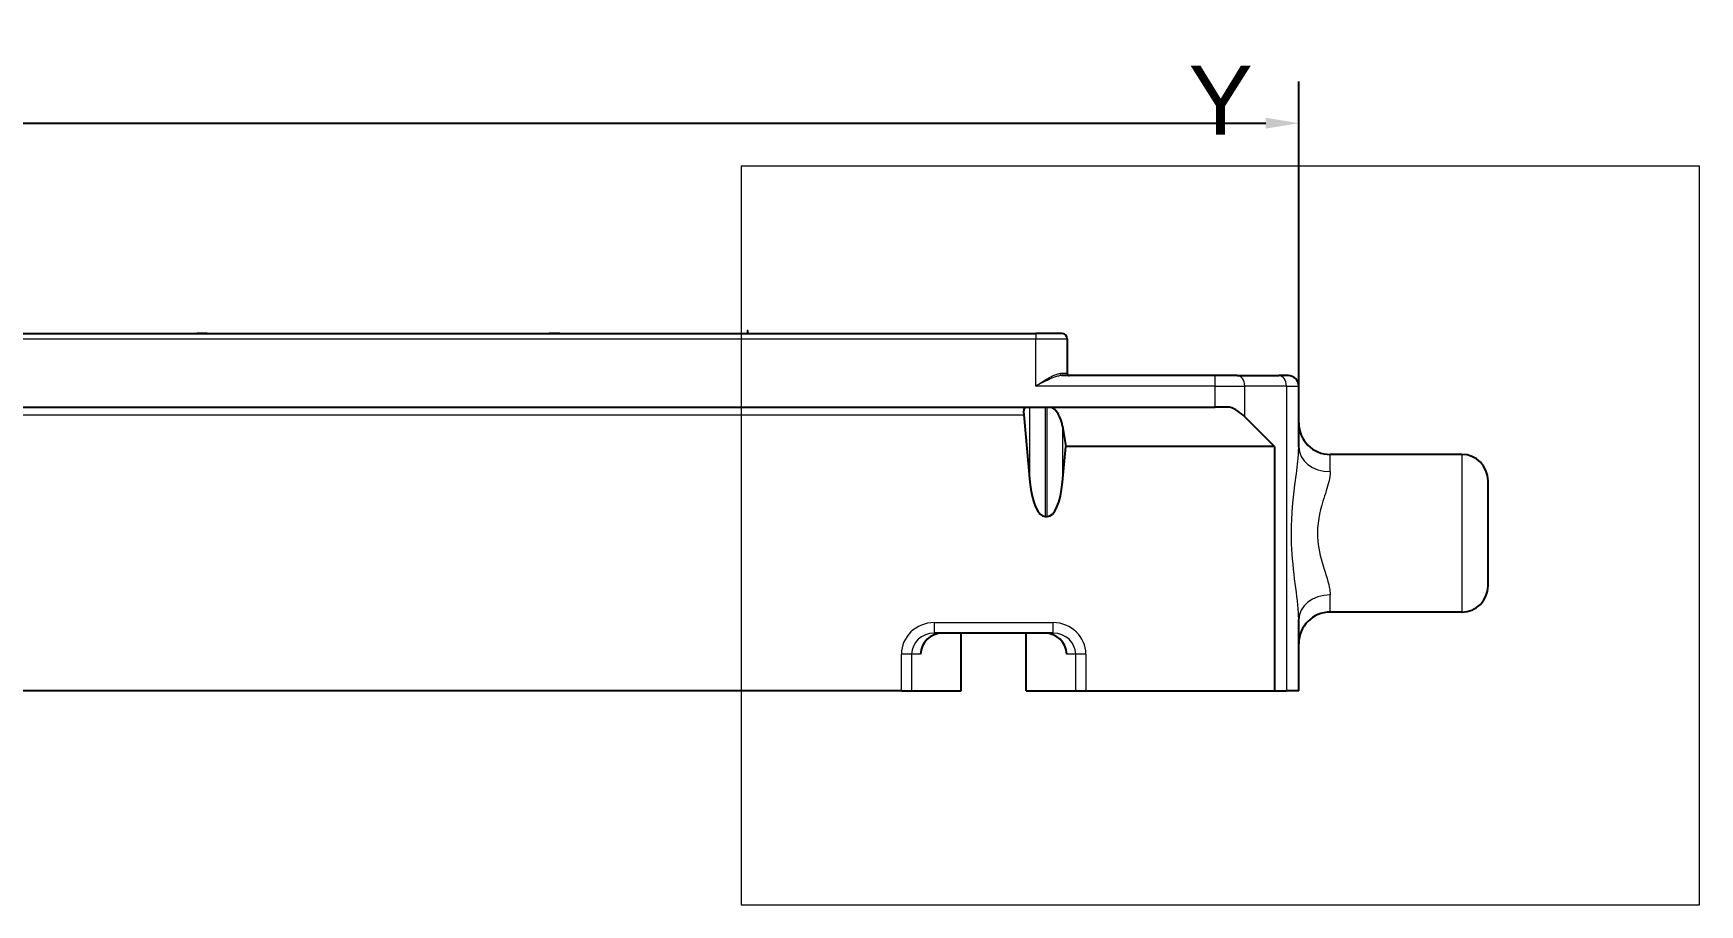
# Model space of a CAD drawing. Header units: millimetres. Extents: x 0 to 1486, y 0 to 1051.
# Drawn here: x 985.8 to 1144.3, y 601.2 to 684.1 of the extents above; entities that cross this region are included whole.
import ezdxf

# ---------------------------------------------------------------- set-up
doc = ezdxf.new("R2010")
doc.units = ezdxf.units.MM
doc.header["$LTSCALE"] = 1.25
for name, color, linetype, lineweight, true_color in [('Bemaßungen(DIN)', 7, 'Continuous', 5, 0x262659), ('Detailkreislinien(DIN)', 7, 'Continuous', 9, 0x262659), ('Sichtbare Kanten(DIN)', 7, 'Continuous', 25, 0x262659), ('Sichtbare tangentiale Kanten(DIN)', 7, 'Continuous', 15, 0x1a1a3e)]:
    doc.layers.add(name, color=color, linetype=linetype, lineweight=lineweight, true_color=true_color)
doc.styles.add('Aktuell-DINGroßer Text', font='arial.ttf')
doc.dimstyles.new('STANDARD-DIN', dxfattribs={"dimscale": 1.25, "dimtxt": 5.25, "dimasz": 2.5, "dimexe": 3.175, "dimexo": 0, "dimgap": 0.8, "dimtad": 1, "dimrnd": 1e-08, "dimtxsty": 'Aktuell-DINGroßer Text', "dimcen": 0.09, "dimdle": 10, "dimclrd": 256, "dimclre": 256, "dimclrt": 256, "dimazin": 2, "dimtfac": 0.666667, "dimtmove": 0, "dimatfit": 3, "dimfxl": 1, "dimtolj": 1, "dimlwd": 25, "dimlwe": 25, "dimarcsym": 0})

# ---------------------------------------------------------------- blocks, each defined once
blk = doc.blocks.new('2DDetail1')
at = {"layer": 'Detailkreislinien(DIN)', "flags": 128}
blk.add_lwpolyline([(842.51, 480.94), (915.4, 480.94), (915.4, 537.15), (842.51, 537.15), (842.51, 480.94)], dxfattribs=at)
at = {"layer": 'Detailkreislinien(DIN)', "insert": (876.53, 539.53), "char_height": 5.25, "attachment_point": 7, "style": 'Aktuell-DINGroßer Text'}
blk.add_mtext('Y', dxfattribs=at)
blk = doc.blocks.new('*D10')
at = {"layer": 'Bemaßungen(DIN)', "color": 250, "linetype": 'Continuous', "lineweight": 25, "true_color": 0x3f3f3f, "transparency": 16777216}
for p, q in [((184.14, 650.51), (184.14, 679.48)), ((1106.14, 650.51), (1106.14, 679.48)), ((187.26, 675.51), (1103.01, 675.51))]:
    blk.add_line(p, q, dxfattribs=at)
at = {"layer": 'Bemaßungen(DIN)', "color": 250, "linetype": 'Continuous', "true_color": 0x3f3f3f, "transparency": 16777216}
for points in [[(187.26, 676.03), (187.26, 674.99), (184.14, 675.51)], [(1103.01, 676.03), (1103.01, 674.99), (1106.14, 675.51)]]:
    blk.add_solid(points, dxfattribs=at)
at = {"layer": 'Defpoints', "color": 0, "linetype": 'Continuous', "transparency": 16777216}
for p in [(1106.14, 675.51), (184.14, 650.51), (1106.14, 650.51)]:
    blk.add_point(p, dxfattribs=at)
at = {"layer": 'Bemaßungen(DIN)', "color": 179, "linetype": 'Continuous', "lineweight": 25, "true_color": 0x262659, "transparency": 16777216, "insert": (631.88, 683.96), "char_height": 6.5625, "attachment_point": 1, "style": 'Aktuell-DINGroßer Text'}
blk.add_mtext('\\A1;922{\\H4.375;±0,5}', dxfattribs=at)

msp = doc.modelspace()

# ---------------------------------------------------------------- linework, layer by layer
at = {"layer": 'Sichtbare Kanten(DIN)'}
for p, q in [((209.138, 655.506), (1081.138, 655.506)), ((1002.388, 655.516), (1001.388, 655.516)), ((1001.388, 655.506), (1001.388, 655.516)), ((1001.788, 655.511), (1001.988, 655.511)), ((1001.788, 655.506), (1001.788, 655.511)), ((1001.988, 655.506), (1001.988, 655.511)), ((1002.388, 655.506), (1002.388, 655.516)), ((1035.888, 655.516), (1034.888, 655.516)), ((1034.888, 655.506), (1034.888, 655.516)), ((1035.288, 655.511), (1035.488, 655.511)), ((1035.288, 655.506), (1035.288, 655.511)), ((1035.488, 655.506), (1035.488, 655.511)), ((1035.888, 655.506), (1035.888, 655.516)), ((1083.638, 655.506), (1081.138, 655.506)), ((1084.138, 655.006), (1084.138, 651.706)), ((1098.181, 651.506), (1083.636, 651.506)), ((1100.303, 651.506), (1098.181, 651.506)), ((1100.303, 651.506), (1104.26, 651.506)), ((1105.138, 651.506), (1104.26, 651.506)), ((1106.138, 644.718), (1106.138, 650.506)), ((192.095, 648.506), (1098.181, 648.506)), ((1099.573, 648.506), (1098.181, 648.506)), ((1080.003, 647.756), (1080.59, 641.352)), ((1083.686, 646.705), (1083.998, 644.756)), ((1103.838, 644.756), (1101.01, 647.585)), ((1083.686, 641.352), (1083.998, 644.756)), ((1103.838, 644.756), (1083.998, 644.756)), ((1103.838, 644.756), (1103.838, 621.506)), ((1121.638, 644.006), (1109.138, 644.006)), ((1124.138, 631.506), (1124.138, 641.506)), ((1082.039, 638.101), (1082.237, 638.101)), ((1121.638, 629.006), (1109.138, 629.006)), ((1106.138, 621.506), (1106.138, 628.294)), ((1082.8, 627.006), (1071.477, 627.006)), ((1074.038, 621.506), (1074.038, 627.006)), ((1080.238, 621.506), (1080.238, 627.006)), ((1068.371, 621.506), (221.906, 621.506)), ((1068.371, 621.506), (1069.337, 621.506)), ((1069.337, 621.506), (1074.038, 621.506)), ((1080.238, 621.506), (1084.94, 621.506)), ((1084.94, 621.506), (1085.906, 621.506)), ((1085.906, 621.506), (1103.838, 621.506)), ((1103.838, 621.506), (1104.967, 621.506)), ((1106.138, 621.506), (1104.967, 621.506))]:
    msp.add_line(p, q, dxfattribs=at)
for centre, radius, start, end in [((1083.638, 655.006), 0.5, 0, 90), ((1084.338, 651.706), 0.2, 180, 270), ((1105.138, 650.506), 1, 0, 90), ((1098.181, 644.756), 4, 45, 69.63587), ((1109.138, 647.006), 3, 180, 270), ((1121.638, 641.506), 2.5, 0, 90), ((1121.638, 631.506), 2.5, 270, 0), ((1109.138, 626.006), 3, 90, 180)]:
    msp.add_arc(centre, radius, start, end, dxfattribs=at)
for centre, major_axis, ratio, start_param, end_param in [((1080.192, 647.756), (-0.073, 0.75), 0.2495534, 6.2587867, 7.829583), ((1082.237, 646.055), (0, 2.51), 0.5976725, 4.9741884, 6.066977), ((1082.039, 642.487), (0, -4.386), 0.3420201, 4.9741884, 6.2831853), ((1082.237, 642.487), (0, -4.386), 0.3420201, 0, 1.3089969), ((1072.263, 625.006), (-2.062, -0.199), 0.9652701, 4.6124956, 6.1832919), ((1082.013, 625.006), (2.062, -0.199), 0.9652701, 0.0998934, 1.6706897)]:
    msp.add_ellipse(centre, major_axis=major_axis, ratio=ratio, start_param=start_param, end_param=end_param, dxfattribs=at)
for points, knots in [([(1053.733, 655.8), (1053.733, 655.8), (1053.733, 655.8), (1053.733, 655.8), (1053.733, 655.8), (1053.733, 655.8), (1053.733, 655.8), (1053.733, 655.795), (1053.732, 655.791), (1053.732, 655.777), (1053.731, 655.766), (1053.73, 655.735), (1053.729, 655.716), (1053.727, 655.678), (1053.726, 655.659), (1053.724, 655.626), (1053.723, 655.61), (1053.722, 655.574), (1053.721, 655.555), (1053.719, 655.526), (1053.719, 655.516), (1053.718, 655.506)], [0, 0, 0, 0, 0.000013064, 0.000013064, 0.000039191, 0.000039191, 0.000097471, 0.000097471, 0.001340873, 0.001340873, 0.004658292, 0.004658292, 0.010809911, 0.010809911, 0.017399584, 0.017399584, 0.022818713, 0.022818713, 0.028647169, 0.028647169, 0.031536572, 0.031536572, 0.031536572, 0.031536572]), ([(1053.722, 655.553), (1053.722, 655.553), (1053.722, 655.553), (1053.722, 655.552), (1053.722, 655.551), (1053.722, 655.548), (1053.721, 655.547), (1053.721, 655.542), (1053.721, 655.538), (1053.72, 655.528), (1053.72, 655.522), (1053.72, 655.512), (1053.719, 655.509), (1053.719, 655.506)], [0, 0, 0, 0, 0.0000675602, 0.0000675602, 0.0003378039, 0.0003378039, 0.0008783102, 0.0008783102, 0.0019594969, 0.0019594969, 0.0041236141, 0.0041236141, 0.0050114495, 0.0050114495, 0.0050114495, 0.0050114495])]:
    msp.add_open_spline(points, degree=3, knots=knots, dxfattribs=at)
at = {"layer": 'Sichtbare tangentiale Kanten(DIN)'}
for p, q in [((209.138, 655.006), (1081.138, 655.006)), ((1081.138, 655.506), (1081.138, 655.006)), ((1081.138, 650.506), (1081.138, 655.006)), ((1081.138, 655.006), (1084.138, 655.006)), ((1084.138, 651.706), (1083.48, 651.706)), ((1098.181, 650.506), (1098.181, 651.506)), ((1098.181, 650.506), (1081.138, 650.506)), ((1098.181, 648.506), (1098.181, 650.506)), ((1098.181, 650.506), (1101.01, 650.506)), ((1104.967, 650.506), (1101.01, 650.506)), ((1101.01, 647.585), (1101.01, 650.506)), ((1104.967, 650.506), (1106.138, 650.506)), ((1104.967, 650.506), (1104.967, 621.506)), ((1080.59, 641.352), (1080.59, 648.506)), ((1082.039, 648.506), (1082.039, 638.101)), ((1082.237, 638.101), (1082.237, 648.506)), ((210.273, 647.756), (1080.003, 647.756)), ((1083.686, 646.705), (1083.686, 641.352)), ((1109.138, 642.372), (1109.138, 644.006)), ((1121.638, 644.006), (1121.638, 629.006)), ((1109.138, 629.006), (1109.138, 630.641)), ((1071.477, 628.006), (1082.8, 628.006)), ((1071.477, 628.006), (1071.477, 627.006)), ((1082.8, 627.006), (1082.8, 628.006)), ((1068.371, 621.506), (1068.371, 625.006)), ((1069.337, 625.006), (1068.371, 625.006)), ((1069.337, 625.006), (1069.337, 621.506)), ((1070.192, 625.006), (1069.337, 625.006)), ((1084.94, 625.006), (1084.084, 625.006)), ((1085.906, 625.006), (1084.94, 625.006)), ((1084.94, 621.506), (1084.94, 625.006)), ((1085.906, 625.006), (1085.906, 621.506))]:
    msp.add_line(p, q, dxfattribs=at)
for centre, major_axis, ratio, start_param, end_param in [((1083.636, 651.706), (0, -0.2), 0.7806247, 4.712389, 6.2831853), ((1100.303, 650.506), (0, 1), 0.7071068, 4.712389, 6.2831853), ((1104.26, 650.506), (0, 1), 0.7071068, 4.712389, 6.2831853), ((1109.138, 644.718), (-3, 0), 0.782097, 0, 1.5707963), ((1109.138, 628.294), (-3, 0), 0.782097, 4.712389, 6.2831853), ((1071.477, 625.006), (-3.106, 0), 0.9659258, 4.712389, 6.2831853), ((1082.8, 625.006), (3.106, 0), 0.9659258, 0, 1.5707963), ((1071.477, 625.006), (-2.14, 0), 0.9346219, 4.712389, 6.2831853), ((1082.8, 625.006), (2.14, 0), 0.9346219, 0, 1.5707963)]:
    msp.add_ellipse(centre, major_axis=major_axis, ratio=ratio, start_param=start_param, end_param=end_param, dxfattribs=at)
for points, knots in [([(1081.138, 650.506), (1081.331, 650.632), (1081.526, 650.76), (1081.91, 651.005), (1082.1, 651.122), (1082.489, 651.349), (1082.691, 651.458), (1083.015, 651.602), (1083.144, 651.65), (1083.341, 651.696), (1083.413, 651.706), (1083.48, 651.706)], [-0.31289837, -0.31289837, -0.31289837, -0.31289837, -0.24042898, -0.24042898, -0.1687207, -0.1687207, -0.08963151, -0.08963151, -0.03447366, -0.03447366, 0, 0, 0, 0]), ([(1083.636, 651.506), (1083.564, 651.506), (1083.487, 651.498), (1083.278, 651.459), (1083.141, 651.42), (1082.794, 651.3), (1082.579, 651.209), (1082.164, 651.02), (1081.962, 650.922), (1081.552, 650.717), (1081.344, 650.611), (1081.138, 650.506)], [0, 0, 0, 0, 0.03447366, 0.03447366, 0.08963151, 0.08963151, 0.1687207, 0.1687207, 0.24042898, 0.24042898, 0.31289837, 0.31289837, 0.31289837, 0.31289837]), ([(1106.138, 628.294), (1106.138, 628.511), (1106.129, 628.741), (1105.992, 630.823), (1105.494, 633.332), (1105.411, 637.641), (1105.557, 639.307), (1105.857, 641.732), (1105.979, 642.595), (1106.107, 643.865), (1106.138, 644.316), (1106.138, 644.718)], [-1.8951846, -1.8951846, -1.8951846, -1.8951846, -1.7910672, -1.7910672, -0.9984774, -0.9984774, -0.5031088, -0.5031088, -0.1935034, -0.1935034, 0, 0, 0, 0]), ([(1109.138, 642.372), (1109.138, 642.085), (1109.083, 641.762), (1108.86, 640.855), (1108.646, 640.239), (1108.122, 638.507), (1107.865, 637.317), (1108.012, 634.239), (1108.882, 632.446), (1109.122, 630.96), (1109.138, 630.795), (1109.138, 630.641)], [0, 0, 0, 0, 0.1935034, 0.1935034, 0.5031088, 0.5031088, 0.9984774, 0.9984774, 1.7910672, 1.7910672, 1.8951846, 1.8951846, 1.8951846, 1.8951846])]:
    msp.add_open_spline(points, degree=3, knots=knots, dxfattribs=at)

# ---------------------------------------------------------------- block references
at = {"layer": 'Detailkreislinien(DIN)', "xscale": 1.25, "yscale": 1.25, "zscale": 1.25}
msp.add_blockref('2DDetail1', (0, 0), dxfattribs=at)

# ---------------------------------------------------------------- dimensions: what is measured, and where the dimension line sits
at = {"layer": 'Bemaßungen(DIN)', "color": 250, "linetype": 'Continuous', "lineweight": 25, "true_color": 0x3f3f3f}
dim = msp.add_linear_dim(base=(1106.138, 675.506), p1=(184.138, 650.506), p2=(1106.138, 650.506), angle=180, dimstyle='STANDARD-DIN', override={"dimgap": 0.8, "dimdec": 2, "dimtol": 1, "dimlim": 0, "dimtp": 0.5, "dimtm": 0.5, "dimtdec": 2, "dimtofl": 0, "dimatfit": 1}, dxfattribs=at)
dim.commit()
dim.dimension.update_dxf_attribs({"geometry": '*D10', "text_midpoint": (645.138, 675.506), "dimtype": 160})

doc.saveas('drawing.dxf')
